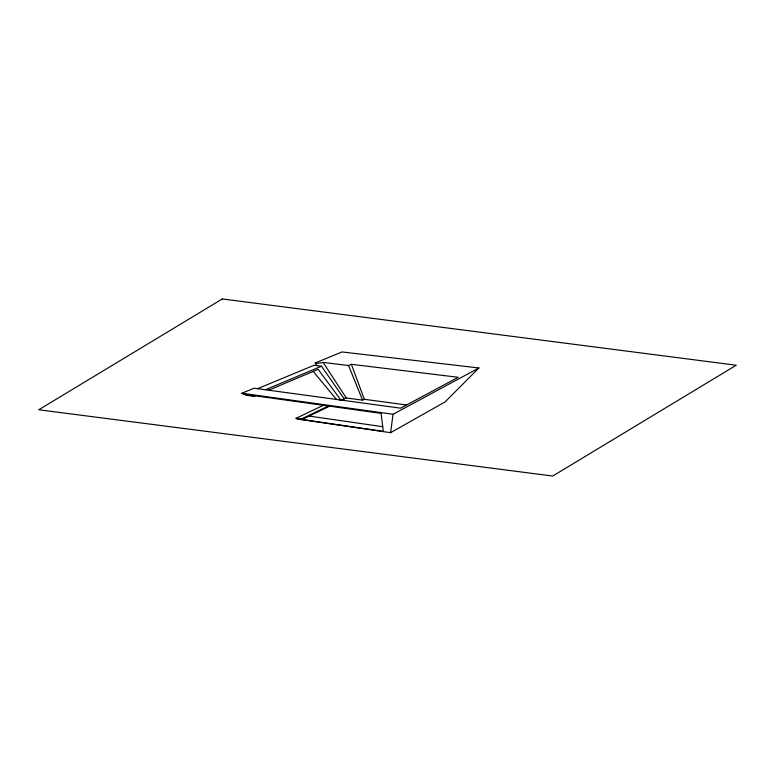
<?xml version="1.0" encoding="UTF-8"?>
<svg xmlns="http://www.w3.org/2000/svg" width="775" height="775" viewBox="0 0 775 775"><rect width="100%" height="100%" fill="white"/><g stroke="black" fill="none" stroke-linecap="round" stroke-linejoin="round"><path stroke-width="1.16" d="M323.34 405.315L296.031 418.297L297.784 419.11L390.59 432.692L393.061 414.267L478.892 367.98L342.007 351.947L315.183 363.01L317.14 365.655M478.892 367.98L445.131 401.867L390.59 432.692M343.887 398.427A3.788 1.056 0 0 0 346.173 397.982L362.564 400.142L364.308 399.28L406.584 404.976M329.627 406.197L302.037 419.459L296.031 418.297M342.104 400.2L344.362 399.115L321.499 366.197L314.02 365.267L257.591 388.682M301.204 419.052L328.377 406.022M340.874 400.036L318.128 369.317L268.731 390.203M335.895 399.358L341.213 399.871M255.372 395.841L254.113 396.374L246.266 395.279L241.868 393.245L254.084 388.207L400.617 408.173L458.209 377.289L351.375 364.298L348.566 365.529L323.127 362.419L320.162 363.029A8.225 2.296 0 0 1 318.418 363.146L315.183 363.01M265.467 389.757L321.499 366.197M241.868 393.245L393.061 414.267M244.096 394.272L381.087 413.366L383.305 431.346L296.912 418.703M309.109 416.059L382.734 426.696M252.069 395.386L254.113 396.374M313.207 371.399L336.234 399.193M323.127 362.419L346.26 397.943M348.566 365.529L362.564 400.142M351.375 364.298L364.308 399.28M222.27 298.966L38.75 409.772L552.73 476.034L736.25 365.228L222.27 298.966"/></g></svg>
